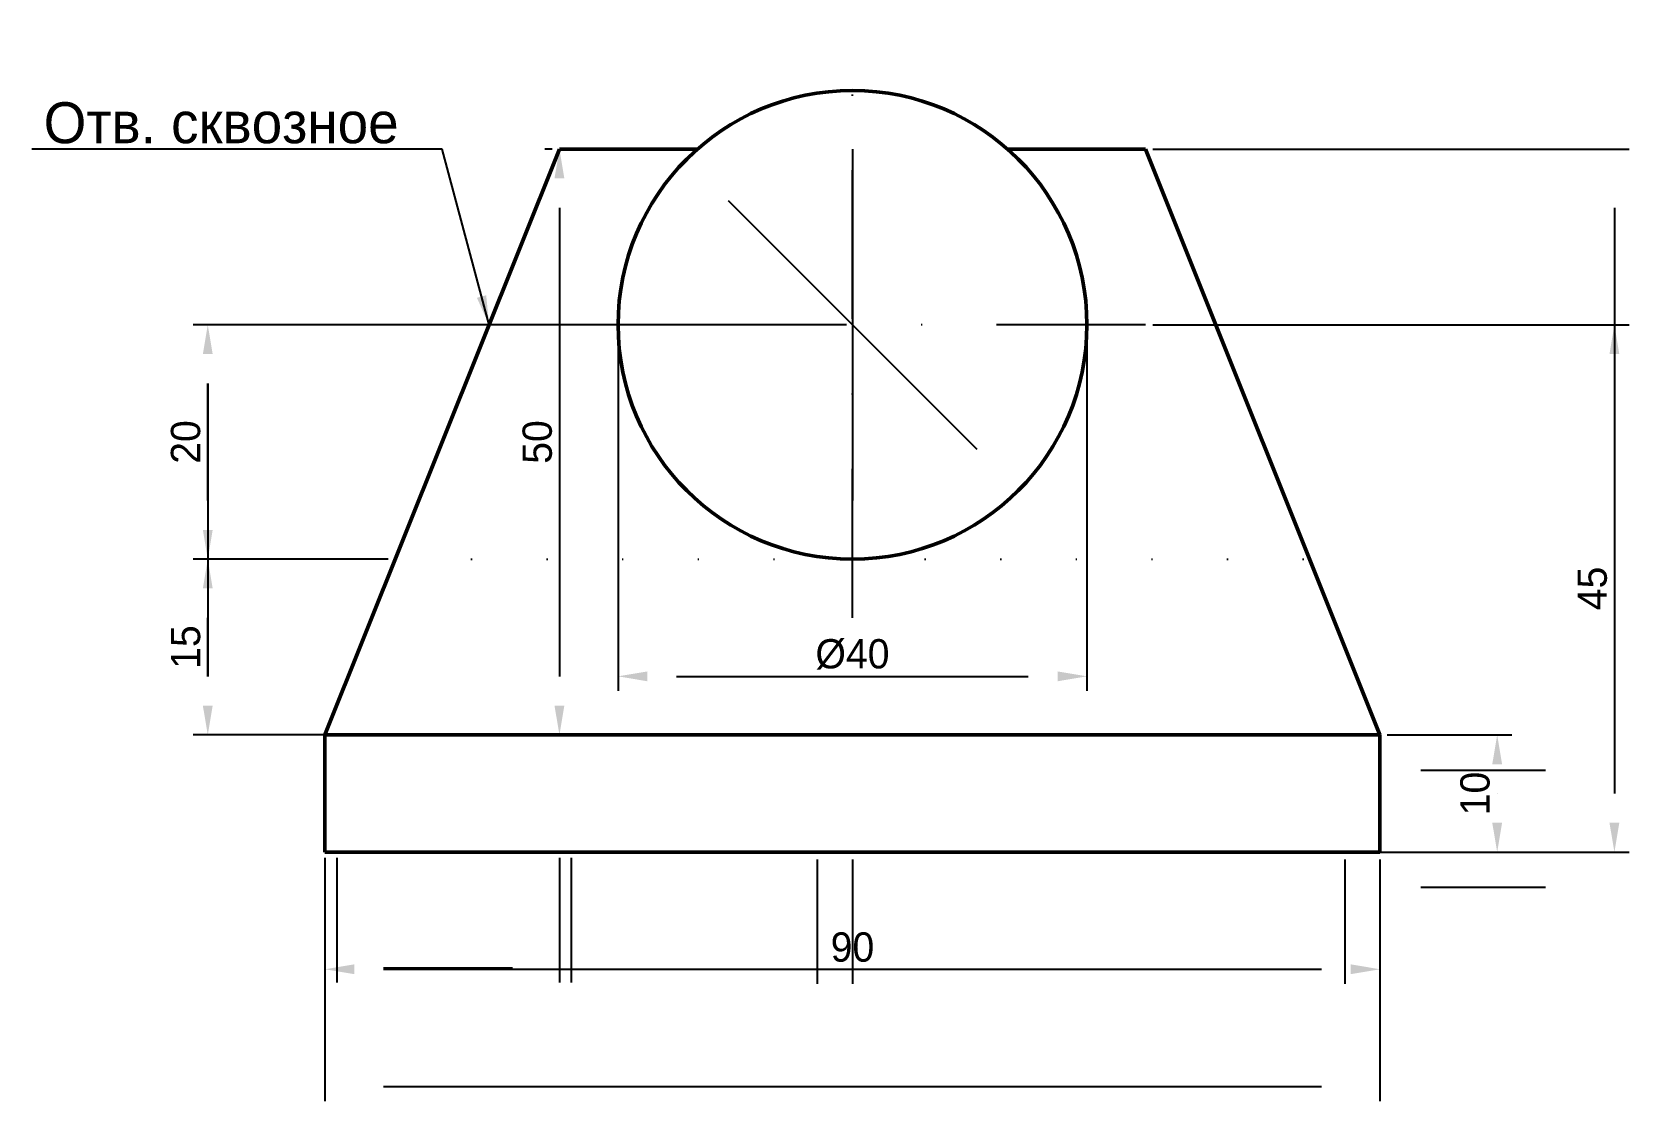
# Model space of a CAD drawing. Extents: x -25 to 111, y -21 to 70.
import ezdxf

# ---------------------------------------------------------------- set-up
doc = ezdxf.new("R2010")
doc.units = 0
doc.linetypes.add('DASHDOT', pattern=[25.4, 12.7, -6.35, 0, -6.35])
doc.linetypes.add('DOT', pattern=[6.35, 0, -6.35])
doc.layers.get('0').update_dxf_attribs({"linetype": 'CONTINUOUS'})
doc.styles.add('cyrillic_ii', font='cyrillic_ii')
doc.dimstyles.get("Standard").update_dxf_attribs({"dimtxt": 2.5, "dimasz": 2.5, "dimexe": 1.25, "dimexo": 0.625, "dimtad": 0, "dimtoh": 1, "dimzin": 1, "dimdsep": 46, "dimtxsty": 'Standard', "dimtsz": 2.5, "dimcen": 0.09, "dimadec": 0, "dimazin": 0, "dimtfac": 1, "dimtdec": 4, "dimtofl": 0, "dimtmove": 0, "dimatfit": 3, "dimfxl": 1, "dimtolj": 1, "dimtzin": 0, "dimarcsym": 0})

# ---------------------------------------------------------------- blocks, each defined once
blk = doc.blocks.new('*D1')
at = {"color": 0, "linetype": 'ByBlock', "lineweight": -2}
for p, q in [((90.62, 10), (101.25, 10)), ((100, 5), (100, 5)), ((90.62, 0), (101.25, 0))]:
    blk.add_line(p, q, dxfattribs=at)
for points in [[(100, 10), (100.42, 7.5), (99.58, 7.5)], [(100, 0), (99.58, 2.5), (100.42, 2.5)]]:
    blk.add_solid(points, dxfattribs=at)
at = {"color": 0, "linetype": 'CONTINUOUS', "lineweight": -2, "insert": (98.12, 5), "char_height": 2.5, "width": 2.5, "attachment_point": 5, "rotation": 90}
blk.add_mtext('10', dxfattribs=at)
blk = doc.blocks.new('*D2')
at = {"color": 0, "linetype": 'ByBlock', "lineweight": -2}
for p, q in [((70.62, 45), (111.25, 45)), ((110, 40), (110, 5)), ((90.62, 0), (111.25, 0))]:
    blk.add_line(p, q, dxfattribs=at)
for points in [[(110, 45), (110.42, 42.5), (109.58, 42.5)], [(110, 0), (109.58, 2.5), (110.42, 2.5)]]:
    blk.add_solid(points, dxfattribs=at)
at = {"color": 0, "linetype": 'CONTINUOUS', "lineweight": -2, "insert": (108.12, 22.5), "char_height": 2.5, "width": 3.3333, "attachment_point": 5, "rotation": 90}
blk.add_mtext('45', dxfattribs=at)
blk = doc.blocks.new('*D3')
at = {"color": 0, "linetype": 'ByBlock', "lineweight": -2}
for p, q in [((25, 44.38), (25, 13.75)), ((65, 44.38), (65, 13.75)), ((30, 15), (60, 15))]:
    blk.add_line(p, q, dxfattribs=at)
for points in [[(25, 15), (27.5, 15.42), (27.5, 14.58)], [(65, 15), (62.5, 14.58), (62.5, 15.42)]]:
    blk.add_solid(points, dxfattribs=at)
at = {"color": 0, "linetype": 'CONTINUOUS', "lineweight": -2, "insert": (45, 16.88), "char_height": 2.5, "width": 5.8333, "attachment_point": 5}
blk.add_mtext('%%C40', dxfattribs=at)
blk = doc.blocks.new('*D4')
at = {"color": 0, "linetype": 'ByBlock', "lineweight": -2}
for p, q in [((0, -0.62), (0, -11.25)), ((90, -0.62), (90, -11.25)), ((5, -10), (85, -10))]:
    blk.add_line(p, q, dxfattribs=at)
for points in [[(0, -10), (2.5, -9.58), (2.5, -10.42)], [(90, -10), (87.5, -10.42), (87.5, -9.58)]]:
    blk.add_solid(points, dxfattribs=at)
at = {"color": 0, "linetype": 'CONTINUOUS', "lineweight": -2, "insert": (45, -8.12), "char_height": 2.5, "width": 3.0556, "attachment_point": 5}
blk.add_mtext('90', dxfattribs=at)
blk = doc.blocks.new('*D5')
at = {"color": 0, "linetype": 'ByBlock', "lineweight": -2}
for p, q in [((19.38, 60), (18.75, 60)), ((20, 55), (20, 15)), ((19.38, 10), (18.75, 10))]:
    blk.add_line(p, q, dxfattribs=at)
for points in [[(20, 60), (20.42, 57.5), (19.58, 57.5)], [(20, 10), (19.58, 12.5), (20.42, 12.5)]]:
    blk.add_solid(points, dxfattribs=at)
at = {"color": 0, "linetype": 'CONTINUOUS', "lineweight": -2, "insert": (18.12, 35), "char_height": 2.5, "width": 3.0556, "attachment_point": 5, "rotation": 90}
blk.add_mtext('50', dxfattribs=at)
blk = doc.blocks.new('*D6')
at = {"color": 0, "linetype": 'ByBlock', "lineweight": -2}
for p, q in [((13.38, 45), (-11.25, 45)), ((-10, 30), (-10, 40)), ((5.38, 25), (-11.25, 25))]:
    blk.add_line(p, q, dxfattribs=at)
for points in [[(-10, 45), (-9.58, 42.5), (-10.42, 42.5)], [(-10, 25), (-10.42, 27.5), (-9.58, 27.5)]]:
    blk.add_solid(points, dxfattribs=at)
at = {"color": 0, "linetype": 'CONTINUOUS', "lineweight": -2, "insert": (-11.88, 35), "char_height": 2.5, "width": 3.0556, "attachment_point": 5, "rotation": 90}
blk.add_mtext('20', dxfattribs=at)
blk = doc.blocks.new('*D7')
at = {"color": 0, "linetype": 'ByBlock', "lineweight": -2}
for p, q in [((5.38, 25), (-11.25, 25)), ((-10, 15), (-10, 20)), ((-0.62, 10), (-11.25, 10))]:
    blk.add_line(p, q, dxfattribs=at)
for points in [[(-10, 25), (-9.58, 22.5), (-10.42, 22.5)], [(-10, 10), (-10.42, 12.5), (-9.58, 12.5)]]:
    blk.add_solid(points, dxfattribs=at)
at = {"color": 0, "linetype": 'CONTINUOUS', "lineweight": -2, "insert": (-11.88, 17.5), "char_height": 2.5, "width": 2.5, "attachment_point": 5, "rotation": 90}
blk.add_mtext('15', dxfattribs=at)

msp = doc.modelspace()

# ---------------------------------------------------------------- linework, layer by layer
at = {"linetype": 'DASHDOT', "lineweight": 25}
for p, q in [((45, 20), (45, 70)), ((70, 45), (20, 45))]:
    msp.add_line(p, q, dxfattribs=at)
at = {"color": 7, "linetype": 'CONTINUOUS', "lineweight": 25}
for p, q in [((10, 60), (-25, 60)), ((14, 45), (10, 60))]:
    msp.add_line(p, q, dxfattribs=at)
at = {"linetype": 'CONTINUOUS', "lineweight": 50}
for p, q in [((0, 10), (20, 60)), ((20, 60), (31.7, 60)), ((70, 60), (58.3, 60)), ((90, 10), (70, 60)), ((0, 0), (0, 10)), ((0, 10), (90, 10)), ((90, 10), (90, 0)), ((90, 0), (0, 0))]:
    msp.add_line(p, q, dxfattribs=at)
at = {"color": 0, "linetype": 'CONTINUOUS', "lineweight": 25}
for p, q in [((45, 60), (45, 30)), ((45, 60), (45, 30)), ((70.625, 60), (111.25, 60)), ((34.393, 55.607), (55.607, 34.393)), ((110, 55), (110, 5)), ((44.375, 45), (-11.25, 45)), ((-10, 40), (-10, 15)), ((44.375, 10), (-11.25, 10)), ((90.625, 10), (101.25, 10)), ((90.625, 10), (101.25, 10)), ((90.625, 10), (101.25, 10)), ((93.5, 7), (104.125, 7)), ((70.625, 0), (111.25, 0)), ((90.625, 0), (101.25, 0)), ((0, -0.5), (0, -11.125)), ((0, -0.625), (0, -21.25)), ((1, -0.5), (1, -11.125)), ((20, -0.5), (20, -11.125)), ((21, -0.5), (21, -11.125)), ((42, -0.625), (42, -11.25)), ((45, -0.625), (45, -11.25)), ((87, -0.625), (87, -11.25)), ((90, -0.625), (90, -21.25)), ((90, -0.625), (90, -11.25)), ((93.5, -3), (104.125, -3)), ((5, -9.875), (15, -9.875)), ((6, -9.875), (16, -9.875)), ((47, -10), (82, -10)), ((5, -20), (85, -20))]:
    msp.add_line(p, q, dxfattribs=at)
at = {"linetype": 'DOT', "lineweight": 25}
for p, q in [((20, 45), (10, 45)), ((6, 25), (84, 25))]:
    msp.add_line(p, q, dxfattribs=at)
at = {"lineweight": 50}
msp.add_circle((45, 45), 20, dxfattribs=at)

# ---------------------------------------------------------------- texts
at = {"lineweight": 25, "insert": (-24, 64), "char_height": 3.5, "width": 33.32778, "attachment_point": 1, "style": 'cyrillic_ii'}
msp.add_mtext('Отв. сквозное', dxfattribs=at)

# ---------------------------------------------------------------- dimensions: what is measured, and where the dimension line sits
at = {"lineweight": 25}
for base, p1, p2, picture, middle in [((20, 10), (20, 60), (20, 10), '*D5', (18.125, 35)), ((-10, 45), (6, 25), (14, 45), '*D6', (-11.875, 35)), ((110, 0), (70, 45), (90, 0), '*D2', (108.125, 22.5)), ((-10, 25), (0, 10), (6, 25), '*D7', (-11.875, 17.5)), ((100, 10), (90, 0), (90, 10), '*D1', (98.125, 5))]:
    dim = msp.add_linear_dim(base=base, p1=p1, p2=p2, angle=90, dimstyle='Standard', dxfattribs=at)
    dim.commit()
    dim.dimension.update_dxf_attribs({"geometry": picture, "text_midpoint": middle})
dim = msp.add_linear_dim(base=(65, 15), p1=(25, 45), p2=(65, 45), text='%%C40', dimstyle='Standard', dxfattribs=at)
dim.commit()
dim.dimension.update_dxf_attribs({"geometry": '*D3', "text_midpoint": (45, 16.875)})
dim = msp.add_linear_dim(base=(90, -10), p1=(0, 0), p2=(90, 0), dimstyle='Standard', dxfattribs=at)
dim.commit()
dim.dimension.update_dxf_attribs({"geometry": '*D4', "text_midpoint": (45, -8.125)})

# ---------------------------------------------------------------- leaders
msp.add_leader([(14, 45), (10, 60), (-20, 60), (-20, 60), (-20, 60), (-20, 60)], dimstyle='Standard')

doc.saveas('drawing.dxf')
